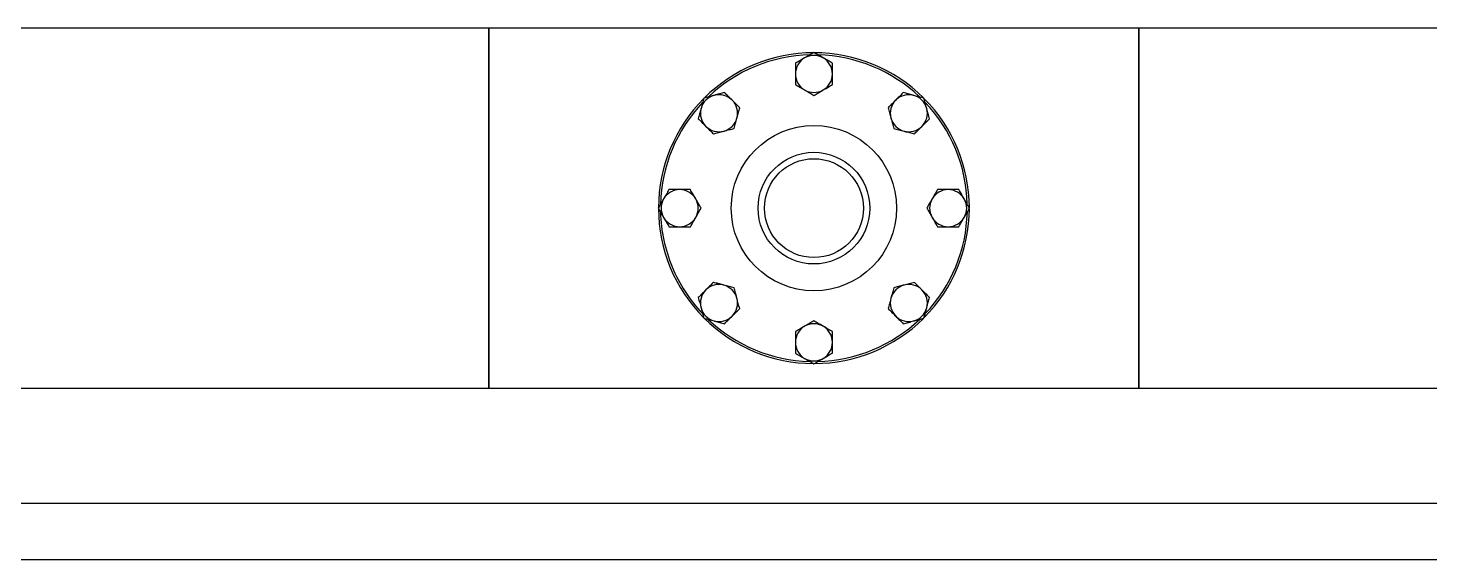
# Model space of a CAD drawing. Header units: inches. Extents: x 0.9 to 37.1, y -8.4 to 11.7.
# Drawn here: x 11.622 to 12.138, y 7.296 to 7.492 of the extents above; entities that cross this region are included whole.
import ezdxf

# ---------------------------------------------------------------- set-up
doc = ezdxf.new("R2010")
doc.units = ezdxf.units.IN
doc.header["$MEASUREMENT"] = 0

msp = doc.modelspace()

# ---------------------------------------------------------------- linework, layer by layer
at = {"color": 7, "linetype": 'Continuous', "lineweight": 25}
for p, q in [((11.79142885648688, 7.492065021404431), (11.56642885648688, 7.492065021404431)), ((12.03101218982021, 7.492065021404431), (11.79142885648688, 7.492065021404431)), ((11.79142885648688, 7.425658771404431), (11.79142885648688, 7.492065021404431)), ((11.79142885648688, 7.492065021404431), (11.79142885648688, 7.359252521404431)), ((12.25601218982021, 7.492065021404431), (12.03101218982021, 7.492065021404431)), ((12.03101218982021, 7.425658771404431), (12.03101218982021, 7.492065021404431)), ((12.03101218982021, 7.492065021404431), (12.03101218982021, 7.359252521404431)), ((11.79142885648688, 7.359252521404431), (11.79142885648688, 7.425658771404431)), ((12.03101218982021, 7.359252521404431), (12.03101218982021, 7.425658771404431)), ((11.56642885648688, 7.359252521404431), (11.79142885648688, 7.359252521404431)), ((11.79142885648688, 7.359252521404431), (12.03101218982021, 7.359252521404431)), ((12.03101218982021, 7.359252521404431), (12.25601218982021, 7.359252521404431)), ((12.55597354286048, 7.316775897388684), (11.26125917011327, 7.316775897388684)), ((12.55080385648687, 7.29594256405535), (11.26642885648688, 7.29594256405535))]:
    msp.add_line(p, q, dxfattribs=at)
for radius in [0.03046874999999949, 0.02058187053800024, 0.01822916666666671]:
    msp.add_circle((11.91122052315355, 7.425658771404431), radius, dxfattribs=at)
for centre, radius, start, end in [((11.91122052315355, 7.425658771404431), 0.05729166666666716, 90.18103500083944, 134.8111845715175), ((11.91122052315355, 7.425658771404431), 0.05656167979002659, 91.51164393166148, 133.4232735478645), ((11.91122052315354, 7.475137938071096), 0.006833333333333065, 60.00000000000129, 119.9999999999987), ((11.91122052315355, 7.425658771404431), 0.05729166666666646, 45.23366577440558, 89.84517037971219), ((11.91122052315355, 7.425658771404431), 0.05656167979002624, 46.57176530421423, 88.42104841063968), ((11.91122052315354, 7.475137938071096), 0.006833333333333065, 119.9999999999987, 180), ((11.91122052315354, 7.475137938071096), 0.006833333333334579, 0, 60.00000000000129), ((11.91122052315354, 7.475137938071096), 0.006833333333332177, 180, 240.000000000015), ((11.91122052315354, 7.475137938071096), 0.006833333333334579, 299.9999999999995, 0), ((11.87623346887609, 7.460645825681889), 0.006833333333333262, 104.9999999999911, 164.9999999999971), ((11.87623346887609, 7.460645825681889), 0.006833333333333262, 45.00000000000788, 104.9999999999911), ((11.91122052315354, 7.475137938071096), 0.006833333333333065, 240.000000000015, 299.9999999999995), ((11.946207577431, 7.46064582568189), 0.006833333333333294, 74.99999999999353, 134.9999999999947), ((11.946207577431, 7.46064582568189), 0.006833333333333294, 14.99999999999932, 74.99999999999353), ((11.91122052315355, 7.425658771404431), 0.05729166666666775, 135.1623803618182, 179.8553289600182), ((11.91122052315355, 7.425658771404431), 0.05656167979002751, 136.4871247652028, 178.4677235533299), ((11.87623346887609, 7.460645825681889), 0.006833333333333178, 164.9999999999971, 225.000000000006), ((11.87623346887609, 7.460645825681889), 0.006833333333334665, 345.000000000009, 45.00000000000788), ((11.946207577431, 7.46064582568189), 0.006833333333334894, 134.9999999999947, 194.9999999999998), ((11.946207577431, 7.46064582568189), 0.006833333333334153, 315.0000000000035, 14.99999999999932), ((11.91122052315355, 7.425658771404431), 0.05729166666666681, 0.2581446518456937, 44.78946172729591), ((11.91122052315355, 7.425658771404431), 0.0565616797900263, 1.58164139128988, 43.46725770502839), ((11.87623346887609, 7.460645825681889), 0.006833333333334665, 284.9999999999928, 345.000000000009), ((11.946207577431, 7.46064582568189), 0.006833333333334894, 194.9999999999998, 254.9999999999953), ((11.87623346887609, 7.460645825681889), 0.006833333333332834, 225.000000000006, 284.9999999999928), ((11.946207577431, 7.46064582568189), 0.006833333333334153, 254.9999999999953, 315.0000000000035), ((11.86174135648688, 7.42565877140443), 0.00683333333333345, 90, 150.0000000000031), ((11.86174135648688, 7.42565877140443), 0.006833333333333672, 30.00000000000012, 90), ((11.96069968982021, 7.425658771404432), 0.00683333333333345, 90, 150.0000000000031), ((11.96069968982021, 7.425658771404432), 0.006833333333334989, 29.99999999998941, 90), ((11.91122052315355, 7.425658771404431), 0.05729166666666798, 180.1481076066996, 224.7858984493003), ((11.86174135648688, 7.42565877140443), 0.00683333333333345, 150.0000000000031, 209.9999999999977), ((11.86174135648688, 7.42565877140443), 0.006833333333333672, 330.0000000000039, 30.00000000000012), ((11.91122052315355, 7.425658771404431), 0.05729166666666678, 315.2571816672284, 359.7535383308738), ((11.96069968982021, 7.425658771404432), 0.006833333333333672, 150.0000000000031, 210.0000000000009), ((11.96069968982021, 7.425658771404432), 0.006833333333335211, 330.0000000000081, 29.99999999998941), ((11.91122052315355, 7.425658771404431), 0.05656167979002797, 181.5545083347739, 202.5000000000194), ((11.86174135648688, 7.42565877140443), 0.006833333333333691, 209.9999999999977, 270.0000000000008), ((11.86174135648688, 7.42565877140443), 0.006833333333333691, 270.0000000000008, 330.0000000000039), ((11.91122052315355, 7.425658771404431), 0.05656167979002606, 316.5477547677135, 358.5364527923953), ((11.96069968982021, 7.425658771404432), 0.006833333333333672, 210.0000000000009, 270.0000000000008), ((11.96069968982021, 7.425658771404432), 0.006833333333335211, 270.0000000000008, 330.0000000000081), ((11.91122052315355, 7.425658771404431), 0.05656167979002797, 202.5000000000194, 223.4242154081142), ((11.87623346887609, 7.390671717126972), 0.00683333333333478, 135.0000000000026, 194.9999999999962), ((11.87623346887609, 7.390671717126972), 0.006833333333334153, 74.99999999999447, 135.0000000000026), ((11.87623346887609, 7.390671717126972), 0.006833333333333722, 15.00000000000647, 74.99999999999447), ((11.946207577431, 7.390671717126973), 0.006833333333334665, 104.9999999999921, 165.0000000000082), ((11.946207577431, 7.390671717126973), 0.006833333333333525, 44.99999999999208, 104.9999999999921), ((11.946207577431, 7.390671717126973), 0.006833333333333525, 344.9999999999943, 44.99999999999208), ((11.87623346887609, 7.390671717126972), 0.00683333333333478, 194.9999999999962, 254.9999999999933), ((11.87623346887609, 7.390671717126972), 0.006833333333333525, 315.0000000000086, 15.00000000000647), ((11.946207577431, 7.390671717126973), 0.006833333333334665, 165.0000000000082, 225.0000000000087), ((11.946207577431, 7.390671717126973), 0.006833333333333722, 285.0000000000064, 344.9999999999943), ((11.91122052315355, 7.425658771404431), 0.05729166666666732, 225.1883014489524, 269.7493601098133), ((11.91122052315355, 7.425658771404431), 0.05656167979002682, 226.5226839794098, 268.4204446887054), ((11.87623346887609, 7.390671717126972), 0.006833333333333525, 254.9999999999933, 315.0000000000086), ((11.91122052315355, 7.425658771404431), 0.05729166666666639, 270.2331846429607, 314.73941854), ((11.91122052315355, 7.425658771404431), 0.05656167979002596, 271.4756255452212, 313.4596596863268), ((11.946207577431, 7.390671717126973), 0.006833333333333722, 225.0000000000087, 285.0000000000064), ((11.91122052315355, 7.376179604737766), 0.006833333333332803, 120.0000000000006, 180), ((11.91122052315355, 7.376179604737766), 0.006833333333333569, 59.9999999999865, 120.0000000000006), ((11.91122052315355, 7.376179604737766), 0.006833333333333569, 0, 59.9999999999865), ((11.91122052315355, 7.376179604737766), 0.006833333333333065, 180, 240.0000000000021), ((11.91122052315355, 7.376179604737766), 0.006833333333333953, 300.0000000000124, 0), ((11.91122052315355, 7.376179604737766), 0.006833333333333953, 240.0000000000021, 300.0000000000124)]:
    msp.add_arc(centre, radius, start, end, dxfattribs=at)
for points, knots in [([(11.91122052315354, 7.483028391750022), (11.91066564146638, 7.482708030658571), (11.90954570450288, 7.482061434751215), (11.9083879781159, 7.481393021110046), (11.90780385648688, 7.48105577833029)], [0, 0, 0, 0, 0.4954579634769981, 0.9999999999999999, 0.9999999999999999, 0.9999999999999999, 0.9999999999999999]), ([(11.91463718982021, 7.48105577833029), (11.91455618567719, 7.481102546094071), (11.91394287773226, 7.481456639601173), (11.9127865348102, 7.482124254498496), (11.91174570609123, 7.482725177239574), (11.91122052315354, 7.483028391750022)], [0, 0, 0, 0, 0.07010571820322897, 0.5307925293049095, 1, 1, 1, 1]), ([(11.90780385648688, 7.48105577833029), (11.90772285234386, 7.481009010566511), (11.90710954439892, 7.480654917059407), (11.90595320147687, 7.479987302162085), (11.9049123727579, 7.479386379421008), (11.90438718982021, 7.479083164910559)], [0, 0, 0, 0, 0.0701057182032286, 0.5307925293049082, 1, 1, 1, 1]), ([(11.90438718982021, 7.479083164910559), (11.90438718982021, 7.478591929734122), (11.90438718982021, 7.477604816438305), (11.90438718982021, 7.476278630791726), (11.90438718982021, 7.475451888412024), (11.90438718982021, 7.475137938071096)], [0, 0, 0, 0, 0.3805934879738661, 0.7647841813874847, 1, 1, 1, 1]), ([(11.91805385648688, 7.479083164910559), (11.91749897479972, 7.47940352600201), (11.91637903783621, 7.480050121909366), (11.91522131144923, 7.480718535550535), (11.91463718982021, 7.48105577833029)], [0, 0, 0, 0, 0.4954579634769979, 1, 1, 1, 1]), ([(11.91805385648688, 7.475137938071096), (11.91805385648688, 7.475451888406663), (11.91805385648688, 7.476273374295602), (11.91805385648688, 7.477599616803872), (11.91805385648688, 7.478586806886467), (11.91805385648688, 7.479083164910559)], [0, 0, 0, 0, 0.2352153999993352, 0.6154671935981786, 1, 1, 1, 1]), ([(11.90438718982021, 7.475137938071096), (11.90438718982021, 7.474617961196195), (11.90438718982021, 7.47357023300618), (11.90438718982021, 7.472255491137505), (11.90438718982021, 7.471469760502647), (11.90438718982021, 7.471192711231635)], [0, 0, 0, 0, 0.3894480145147177, 0.7847188654868438, 1, 1, 1, 1]), ([(11.91805385648688, 7.471192711231635), (11.91805385648688, 7.471469761521861), (11.91805385648688, 7.472248439009689), (11.91805385648688, 7.473562892642368), (11.91805385648688, 7.474610635094527), (11.91805385648688, 7.475137938071096)], [0, 0, 0, 0, 0.215281657295183, 0.6050705810156043, 1, 1, 1, 1]), ([(11.87446487206789, 7.467246318828199), (11.87437452368614, 7.467222110052273), (11.87369046755928, 7.467038817765501), (11.8724007346166, 7.466693234865058), (11.87123984102617, 7.466382174365007), (11.87065407557308, 7.466225218984896)], [0, 0, 0, 0, 0.0701057182032326, 0.5307925293048961, 0.9999999999999999, 0.9999999999999999, 0.9999999999999999, 0.9999999999999999]), ([(11.87827566856269, 7.4682674186715), (11.87765677845875, 7.468101587567946), (11.87640765108657, 7.467766884897328), (11.87511637508928, 7.467420888536647), (11.87446487206789, 7.467246318828199)], [0, 0, 0, 0, 0.4954579634769821, 0.9999999999999999, 0.9999999999999999, 0.9999999999999999, 0.9999999999999999]), ([(11.88106536521419, 7.465477722019997), (11.88084336880296, 7.465699718431233), (11.88026249056024, 7.46628059667395), (11.87932469548915, 7.467218391745045), (11.87862664668742, 7.467916440546769), (11.87827566856269, 7.4682674186715)], [0, 0, 0, 0, 0.2352153999993324, 0.6154671935981831, 1, 1, 1, 1]), ([(11.90438718982021, 7.471192711231635), (11.90494207150737, 7.470872350140183), (11.90606200847088, 7.470225754232828), (11.90721973485786, 7.469557340591659), (11.90780385648688, 7.469220097811903)], [0, 0, 0, 0, 0.4954579634769966, 1, 1, 1, 1]), ([(11.90780385648688, 7.469220097811903), (11.9078848606299, 7.469173330048124), (11.90849816857483, 7.46881923654102), (11.90965451149689, 7.468151621643697), (11.91069534021586, 7.46755069890262), (11.91122052315354, 7.467247484392173)], [0, 0, 0, 0, 0.07010571820322976, 0.5307925293049086, 1, 1, 1, 1]), ([(11.91122052315354, 7.467247484392173), (11.91177540484071, 7.467567845483623), (11.91289534180421, 7.468214441390979), (11.91405306819119, 7.468882855032149), (11.91463718982021, 7.469220097811903)], [0, 0, 0, 0, 0.4954579634769972, 1, 1, 1, 1]), ([(11.91463718982021, 7.469220097811903), (11.91471819396323, 7.469266865575683), (11.91533150190817, 7.469620959082786), (11.91648784483022, 7.47028857398011), (11.91752867354919, 7.470889496721187), (11.91805385648688, 7.471192711231635)], [0, 0, 0, 0, 0.07010571820322815, 0.5307925293049093, 1, 1, 1, 1]), ([(11.9441653777444, 7.468267418671502), (11.94381802201998, 7.467920062947085), (11.94312002751471, 7.467222068441814), (11.9421822726509, 7.466284313578005), (11.94159767750792, 7.465699718435024), (11.9413756810929, 7.465477722019998)], [0, 0, 0, 0, 0.3805934879738644, 0.7647841813874792, 1, 1, 1, 1]), ([(11.9479761742392, 7.467246318828199), (11.94788582585746, 7.467270527604125), (11.9472017697306, 7.467453819890896), (11.94591203678791, 7.467799402791339), (11.94475114319749, 7.46811046329139), (11.9441653777444, 7.468267418671502)], [0, 0, 0, 0, 0.0701057182032319, 0.5307925293048945, 1, 1, 1, 1]), ([(11.95178697073401, 7.466225218984897), (11.95116808063007, 7.46639105008845), (11.94991895325789, 7.46672575275907), (11.9486276772606, 7.467071749119752), (11.9479761742392, 7.467246318828199)], [0, 0, 0, 0, 0.4954579634769805, 1, 1, 1, 1]), ([(11.86963297572978, 7.46241442249009), (11.86960876695385, 7.462324074108345), (11.86942547466708, 7.46164001798148), (11.86907989176664, 7.460350285038801), (11.86876883126658, 7.45918939144838), (11.86861187588647, 7.458603625995285)], [0, 0, 0, 0, 0.07010571820324345, 0.5307925293049224, 1, 1, 1, 1]), ([(11.87065407557308, 7.466225218984896), (11.87048824446953, 7.465606328880955), (11.87015354179891, 7.464357201508779), (11.86980754543823, 7.463065925511481), (11.86963297572978, 7.46241442249009)], [0, 0, 0, 0, 0.4954579634769983, 1, 1, 1, 1]), ([(11.8838550618657, 7.462688025368495), (11.88365915772675, 7.462883929507444), (11.88310854959475, 7.463434537639444), (11.88217909051753, 7.464363996716667), (11.88143822472466, 7.465104862509525), (11.88106536521419, 7.465477722019997)], [0, 0, 0, 0, 0.2152816572951781, 0.6050705810156126, 1, 1, 1, 1]), ([(11.8828339620224, 7.458877228873689), (11.88285817079832, 7.458967577255434), (11.88304146308509, 7.459651633382299), (11.88338704598553, 7.460941366324978), (11.88369810648559, 7.462102259915399), (11.8838550618657, 7.462688025368495)], [0, 0, 0, 0, 0.0701057182032424, 0.5307925293049108, 1, 1, 1, 1]), ([(11.9413756810929, 7.465477722019998), (11.94100800191859, 7.465110042845695), (11.94026714621059, 7.464369187137695), (11.93933748331974, 7.463439524246844), (11.93878188785965, 7.46288392878675), (11.93858598444139, 7.462688025368495)], [0, 0, 0, 0, 0.3894480145147207, 0.784718865486851, 1, 1, 1, 1]), ([(11.93858598444139, 7.462688025368495), (11.93875181554495, 7.462069135264555), (11.93908651821557, 7.460820007892378), (11.93943251457625, 7.45952873189508), (11.93960708428469, 7.458877228873689)], [0, 0, 0, 0, 0.49545796347701, 1, 1, 1, 1]), ([(11.95280807057731, 7.462414422490091), (11.95278386180139, 7.462504770871837), (11.95260056951462, 7.4631888269987), (11.95225498661417, 7.46447855994138), (11.95194392611412, 7.465639453531802), (11.95178697073401, 7.466225218984897)], [0, 0, 0, 0, 0.07010571820325588, 0.5307925293049184, 1, 1, 1, 1]), ([(11.95382917042062, 7.458603625995286), (11.95366333931706, 7.459222516099227), (11.95332863664644, 7.460471643471402), (11.95298264028576, 7.461762919468701), (11.95280807057731, 7.462414422490091)], [0, 0, 0, 0, 0.4954579634770118, 1, 1, 1, 1]), ([(11.86861187588647, 7.458603625995285), (11.86895923161089, 7.458256270270868), (11.86965722611616, 7.457558275765598), (11.87059498097997, 7.456620520901788), (11.87117957612295, 7.456035925758807), (11.87140157253798, 7.455813929343782)], [0, 0, 0, 0, 0.3805934879738528, 0.7647841813874877, 1, 1, 1, 1]), ([(11.88181286217909, 7.455066432378883), (11.88197869328265, 7.455685322482825), (11.88231339595326, 7.456934449855), (11.88265939231395, 7.458225725852299), (11.8828339620224, 7.458877228873689)], [0, 0, 0, 0, 0.4954579634769991, 1, 1, 1, 1]), ([(11.93960708428469, 7.458877228873689), (11.93963129306062, 7.458786880491944), (11.93981458534739, 7.45810282436508), (11.94016016824784, 7.456813091422401), (11.94047122874789, 7.45565219783198), (11.940628184128, 7.455066432378883)], [0, 0, 0, 0, 0.07010571820325612, 0.5307925293049164, 1, 1, 1, 1]), ([(11.95103947376911, 7.455813929343782), (11.95126147018035, 7.456035925755018), (11.95184234842306, 7.456616803997735), (11.95278014349416, 7.45755459906883), (11.95347819229588, 7.458252647870554), (11.95382917042062, 7.458603625995286)], [0, 0, 0, 0, 0.2352153999993322, 0.615467193598183, 1, 1, 1, 1]), ([(11.87140157253798, 7.455813929343782), (11.87176925171228, 7.455446250169478), (11.87251010742028, 7.454705394461478), (11.87343977031113, 7.453775731570628), (11.87399536577123, 7.453220136110534), (11.87419126918948, 7.453024232692279)], [0, 0, 0, 0, 0.3894480145147205, 0.784718865486819, 1, 1, 1, 1]), ([(11.87419126918948, 7.453024232692279), (11.87481015929342, 7.453190063795834), (11.8760592866656, 7.453524766466451), (11.8773505626629, 7.453870762827133), (11.87800206568429, 7.454045332535581)], [0, 0, 0, 0, 0.4954579634769802, 1, 1, 1, 1]), ([(11.87800206568429, 7.454045332535581), (11.87809241406603, 7.454069541311507), (11.8787764701929, 7.454252833598279), (11.88006620313558, 7.454598416498721), (11.881227096726, 7.454909476998773), (11.88181286217909, 7.455066432378883)], [0, 0, 0, 0, 0.07010571820323219, 0.5307925293048946, 1, 1, 1, 1]), ([(11.940628184128, 7.455066432378883), (11.94124707423194, 7.454900601275329), (11.94249620160411, 7.454565898604711), (11.94378747760141, 7.45421990224403), (11.9444389806228, 7.454045332535582)], [0, 0, 0, 0, 0.4954579634769816, 1, 1, 1, 1]), ([(11.9444389806228, 7.454045332535582), (11.94452932900455, 7.454021123759656), (11.94521338513141, 7.453837831472884), (11.94650311807409, 7.453492248572442), (11.94766401166451, 7.45318118807239), (11.94824977711761, 7.453024232692279)], [0, 0, 0, 0, 0.07010571820323219, 0.5307925293048955, 1, 1, 1, 1]), ([(11.94824977711761, 7.453024232692279), (11.94844568125656, 7.453220136831228), (11.94899628938856, 7.453770744963229), (11.94992574846578, 7.454700204040451), (11.95066661425864, 7.45544106983331), (11.95103947376911, 7.455813929343782)], [0, 0, 0, 0, 0.2152816572951847, 0.6050705810156005, 1, 1, 1, 1]), ([(11.85779612964742, 7.432492104737764), (11.85747576855597, 7.431937223050603), (11.85682917264861, 7.430817286087096), (11.85616075900744, 7.42965955970012), (11.85582351622769, 7.429075438071097)], [0, 0, 0, 0, 0.4954579634770041, 1, 1, 1, 1]), ([(11.86174135648688, 7.432492104737764), (11.86142740615131, 7.432492104737764), (11.86060592026237, 7.432492104737764), (11.8592796777541, 7.432492104737764), (11.85829248767151, 7.432492104737764), (11.85779612964742, 7.432492104737764)], [0, 0, 0, 0, 0.235215399999334, 0.6154671935981663, 1, 1, 1, 1]), ([(11.86568658332634, 7.432492104737764), (11.86540953303612, 7.432492104737764), (11.86463085554829, 7.432492104737764), (11.86331640191561, 7.432492104737764), (11.86226865946345, 7.432492104737764), (11.86174135648688, 7.432492104737764)], [0, 0, 0, 0, 0.2152816572951599, 0.6050705810156067, 0.9999999999999999, 0.9999999999999999, 0.9999999999999999, 0.9999999999999999]), ([(11.86765919674607, 7.429075438071098), (11.86761242898229, 7.42915644221412), (11.86725833547519, 7.429769750159053), (11.86659072057787, 7.430926093081107), (11.86598979783679, 7.431966921800075), (11.86568658332634, 7.432492104737764)], [0, 0, 0, 0, 0.07010571820325162, 0.5307925293049152, 1, 1, 1, 1]), ([(11.95675446298075, 7.432492104737765), (11.9564341018893, 7.431937223050603), (11.95578750598194, 7.430817286087098), (11.95511909234077, 7.42965955970012), (11.95478184956102, 7.429075438071099)], [0, 0, 0, 0, 0.495457963477002, 1, 1, 1, 1]), ([(11.96069968982021, 7.432492104737765), (11.96017971294531, 7.432492104737765), (11.95913198475529, 7.432492104737765), (11.95781724288662, 7.432492104737765), (11.95703151225176, 7.432492104737765), (11.95675446298075, 7.432492104737765)], [0, 0, 0, 0, 0.3894480145147123, 0.7847188654868341, 1, 1, 1, 1]), ([(11.96464491665967, 7.432492104737765), (11.96415368148324, 7.432492104737765), (11.96316656818742, 7.432492104737765), (11.96184038254084, 7.432492104737765), (11.96101364016114, 7.432492104737765), (11.96069968982021, 7.432492104737765)], [0, 0, 0, 0, 0.3805934879738623, 0.764784181387484, 1, 1, 1, 1]), ([(11.96661753007941, 7.429075438071099), (11.96657076231562, 7.429156442214121), (11.96621666880852, 7.429769750159053), (11.9655490539112, 7.430926093081108), (11.96494813117012, 7.431966921800075), (11.96464491665967, 7.432492104737765)], [0, 0, 0, 0, 0.07010571820325301, 0.5307925293049259, 1, 1, 1, 1]), ([(11.85582351622769, 7.429075438071097), (11.85577674846391, 7.428994433928075), (11.8554226549568, 7.428381125983142), (11.85475504005948, 7.427224783061089), (11.8541541173184, 7.42618395434212), (11.85385090280795, 7.42565877140443)], [0, 0, 0, 0, 0.07010571820325412, 0.5307925293049168, 1, 1, 1, 1]), ([(11.85385090280795, 7.42565877140443), (11.8541712638994, 7.425103889717269), (11.85481785980676, 7.423983952753764), (11.85548627344793, 7.422826226366786), (11.85582351622769, 7.422242104737764)], [0, 0, 0, 0, 0.4954579634770138, 1, 1, 1, 1]), ([(11.8696318101658, 7.42565877140443), (11.86931144907435, 7.426213653091592), (11.868664853167, 7.427333590055098), (11.86799643952583, 7.428491316442075), (11.86765919674607, 7.429075438071098)], [0, 0, 0, 0, 0.4954579634770147, 1, 1, 1, 1]), ([(11.86765919674607, 7.422242104737764), (11.86770596450985, 7.422323108880787), (11.86806005801695, 7.42293641682572), (11.86872767291428, 7.424092759747774), (11.86932859565536, 7.425133588466743), (11.8696318101658, 7.42565877140443)], [0, 0, 0, 0, 0.07010571820325269, 0.5307925293049147, 1, 1, 1, 1]), ([(11.95478184956102, 7.429075438071099), (11.95473508179724, 7.428994433928075), (11.95438098829013, 7.428381125983142), (11.95371337339281, 7.427224783061089), (11.95311245065173, 7.42618395434212), (11.95280923614128, 7.425658771404432)], [0, 0, 0, 0, 0.07010571820325269, 0.5307925293049147, 1, 1, 1, 1]), ([(11.95280923614128, 7.425658771404432), (11.95312959723274, 7.425103889717271), (11.95377619314009, 7.423983952753765), (11.95444460678126, 7.422826226366787), (11.95478184956102, 7.422242104737765)], [0, 0, 0, 0, 0.4954579634770147, 1, 1, 1, 1]), ([(11.96859014349914, 7.425658771404432), (11.96826978240768, 7.426213653091594), (11.96762318650033, 7.427333590055099), (11.96695477285916, 7.428491316442076), (11.96661753007941, 7.429075438071099)], [0, 0, 0, 0, 0.4954579634770138, 0.9999999999999999, 0.9999999999999999, 0.9999999999999999, 0.9999999999999999]), ([(11.96661753007941, 7.422242104737765), (11.96666429784318, 7.422323108880788), (11.96701839135029, 7.422936416825721), (11.96768600624761, 7.424092759747774), (11.96828692898869, 7.425133588466743), (11.96859014349914, 7.425658771404432)], [0, 0, 0, 0, 0.07010571820325413, 0.5307925293049168, 0.9999999999999999, 0.9999999999999999, 0.9999999999999999, 0.9999999999999999]), ([(11.85582351622769, 7.422242104737764), (11.85587028399146, 7.422161100594741), (11.85622437749857, 7.421547792649809), (11.85689199239589, 7.420391449727755), (11.85749291513697, 7.419350621008785), (11.85779612964742, 7.418825438071098)], [0, 0, 0, 0, 0.07010571820325161, 0.530792529304914, 1, 1, 1, 1]), ([(11.86568658332634, 7.418825438071098), (11.86600694441779, 7.419380319758259), (11.86665354032515, 7.420500256721764), (11.86732195396632, 7.421657983108743), (11.86765919674607, 7.422242104737764)], [0, 0, 0, 0, 0.4954579634770019, 1, 1, 1, 1]), ([(11.95478184956102, 7.422242104737765), (11.9548286173248, 7.422161100594742), (11.9551827108319, 7.421547792649809), (11.95585032572922, 7.420391449727756), (11.9564512484703, 7.419350621008787), (11.95675446298075, 7.418825438071099)], [0, 0, 0, 0, 0.07010571820325304, 0.5307925293049272, 1, 1, 1, 1]), ([(11.96464491665967, 7.418825438071099), (11.96496527775112, 7.419380319758259), (11.96561187365848, 7.420500256721766), (11.96628028729965, 7.421657983108743), (11.96661753007941, 7.422242104737765)], [0, 0, 0, 0, 0.4954579634770042, 1, 1, 1, 1]), ([(11.85779612964742, 7.418825438071098), (11.85828736482385, 7.418825438071098), (11.85927447811967, 7.418825438071098), (11.86060066376625, 7.418825438071098), (11.86142740614595, 7.418825438071098), (11.86174135648688, 7.418825438071098)], [0, 0, 0, 0, 0.3805934879738794, 0.7647841813874735, 1, 1, 1, 1]), ([(11.86174135648688, 7.418825438071098), (11.86226133336178, 7.418825438071098), (11.8633090615518, 7.418825438071098), (11.86462380342047, 7.418825438071098), (11.86540953405533, 7.418825438071098), (11.86568658332634, 7.418825438071098)], [0, 0, 0, 0, 0.3894480145147123, 0.7847188654868341, 1, 1, 1, 1]), ([(11.95675446298075, 7.418825438071099), (11.95703151327097, 7.418825438071099), (11.9578101907588, 7.418825438071099), (11.95912464439148, 7.418825438071099), (11.96017238684364, 7.418825438071099), (11.96069968982021, 7.418825438071099)], [0, 0, 0, 0, 0.2152816572951944, 0.6050705810156242, 1, 1, 1, 1]), ([(11.96069968982021, 7.418825438071099), (11.96101364015578, 7.418825438071099), (11.96183512604471, 7.418825438071099), (11.96316136855298, 7.418825438071099), (11.96414855863558, 7.418825438071099), (11.96464491665967, 7.418825438071099)], [0, 0, 0, 0, 0.235215399999334, 0.6154671935981663, 1, 1, 1, 1]), ([(11.87140157253798, 7.39550361346508), (11.87117957612674, 7.395281617053845), (11.87059869788403, 7.394700738811128), (11.86966090281293, 7.393762943740033), (11.86896285401121, 7.393064894938309), (11.86861187588648, 7.392713916813577)], [0, 0, 0, 0, 0.235215399999339, 0.6154671935981708, 1, 1, 1, 1]), ([(11.87419126918948, 7.398293310116583), (11.87399536505053, 7.398097405977634), (11.87344475691853, 7.397546797845633), (11.87251529784131, 7.396617338768412), (11.87177443204845, 7.395876472975552), (11.87140157253798, 7.39550361346508)], [0, 0, 0, 0, 0.2152816572951774, 0.6050705810156127, 1, 1, 1, 1]), ([(11.87800206568429, 7.397272210273281), (11.87791171730254, 7.397296419049207), (11.87722766117568, 7.397479711335977), (11.875937928233, 7.397825294236421), (11.87477703464258, 7.398136354736472), (11.87419126918948, 7.398293310116583)], [0, 0, 0, 0, 0.07010571820323228, 0.5307925293049391, 1, 1, 1, 1]), ([(11.88181286217909, 7.396251110429978), (11.88119397207515, 7.396416941533532), (11.87994484470298, 7.396751644204151), (11.87865356870568, 7.397097640564833), (11.87800206568429, 7.397272210273281)], [0, 0, 0, 0, 0.4954579634770249, 1, 1, 1, 1]), ([(11.8828339620224, 7.392440313935174), (11.88280975324647, 7.392530662316918), (11.8826264609597, 7.393214718443783), (11.88228087805926, 7.394504451386462), (11.8819698175592, 7.395665344976883), (11.88181286217909, 7.396251110429978)], [0, 0, 0, 0, 0.07010571820325612, 0.5307925293049164, 1, 1, 1, 1]), ([(11.940628184128, 7.396251110429978), (11.94046235302444, 7.395632220326037), (11.94012765035382, 7.394383092953863), (11.93978165399314, 7.393091816956563), (11.93960708428469, 7.392440313935174)], [0, 0, 0, 0, 0.4954579634770041, 1, 1, 1, 1]), ([(11.9444389806228, 7.397272210273282), (11.94434863224106, 7.397248001497355), (11.94366457611419, 7.397064709210585), (11.94237484317152, 7.396719126310142), (11.94121394958109, 7.39640806581009), (11.940628184128, 7.396251110429978)], [0, 0, 0, 0, 0.07010571820327578, 0.5307925293049378, 1, 1, 1, 1]), ([(11.94824977711761, 7.398293310116584), (11.94763088701367, 7.398127479013029), (11.94638175964149, 7.397792776342412), (11.94509048364419, 7.397446779981729), (11.9444389806228, 7.397272210273282)], [0, 0, 0, 0, 0.4954579634770234, 1, 1, 1, 1]), ([(11.95103947376911, 7.395503613465081), (11.95067179459481, 7.395871292639384), (11.94993093888681, 7.396612148347384), (11.94900127599596, 7.397541811238234), (11.94844568053586, 7.398097406698328), (11.94824977711761, 7.398293310116584)], [0, 0, 0, 0, 0.389448014514701, 0.7847188654868437, 1, 1, 1, 1]), ([(11.95382917042062, 7.392713916813578), (11.9534818146962, 7.393061272537994), (11.95278382019093, 7.393759267043265), (11.95184606532712, 7.394697021907074), (11.95126147018414, 7.395281617050054), (11.95103947376911, 7.395503613465081)], [0, 0, 0, 0, 0.3805934879738527, 0.7647841813874864, 1, 1, 1, 1]), ([(11.86861187588648, 7.392713916813577), (11.86877770699003, 7.392095026709636), (11.86911240966065, 7.390845899337461), (11.86945840602133, 7.389554623340162), (11.86963297572978, 7.388903120318771)], [0, 0, 0, 0, 0.4954579634770111, 1, 1, 1, 1]), ([(11.86963297572978, 7.388903120318771), (11.86965718450571, 7.388812771937026), (11.86984047679248, 7.388128715810161), (11.87018605969292, 7.386838982867483), (11.87049712019297, 7.385678089277061), (11.87065407557308, 7.385092323823966)], [0, 0, 0, 0, 0.07010571820325597, 0.5307925293049177, 1, 1, 1, 1]), ([(11.8838550618657, 7.388629517440368), (11.88368923076214, 7.389248407544308), (11.88335452809152, 7.390497534916483), (11.88300853173084, 7.391788810913782), (11.8828339620224, 7.392440313935174)], [0, 0, 0, 0, 0.49545796347701, 1, 1, 1, 1]), ([(11.93960708428469, 7.392440313935174), (11.93958287550877, 7.392349965553428), (11.939399583222, 7.391665909426564), (11.93905400032155, 7.390376176483884), (11.9387429398215, 7.389215282893463), (11.93858598444139, 7.388629517440368)], [0, 0, 0, 0, 0.07010571820324249, 0.5307925293049102, 1, 1, 1, 1]), ([(11.95178697073401, 7.385092323823967), (11.95195280183756, 7.385711213927908), (11.95228750450818, 7.386960341300083), (11.95263350086886, 7.388251617297382), (11.95280807057731, 7.388903120318772)], [0, 0, 0, 0, 0.4954579634770047, 1, 1, 1, 1]), ([(11.95280807057731, 7.388903120318772), (11.95283227935324, 7.388993468700518), (11.95301557164001, 7.389677524827382), (11.95336115454045, 7.390967257770061), (11.95367221504051, 7.392128151360482), (11.95382917042062, 7.392713916813578)], [0, 0, 0, 0, 0.07010571820324354, 0.5307925293049218, 1, 1, 1, 1]), ([(11.87065407557308, 7.385092323823966), (11.87127296567702, 7.384926492720412), (11.8725220930492, 7.384591790049793), (11.8738133690465, 7.384245793689111), (11.87446487206789, 7.384071223980664)], [0, 0, 0, 0, 0.4954579634770238, 1, 1, 1, 1]), ([(11.87446487206789, 7.384071223980664), (11.87455522044963, 7.384047015204738), (11.8752392765765, 7.383863722917967), (11.87652900951917, 7.383518140017523), (11.8776899031096, 7.383207079517472), (11.87827566856269, 7.383050124137361)], [0, 0, 0, 0, 0.07010571820323193, 0.5307925293049378, 1, 1, 1, 1]), ([(11.87827566856269, 7.383050124137361), (11.87862302428711, 7.383397479861777), (11.87932101879238, 7.384095474367049), (11.88025877365619, 7.385033229230856), (11.88084336879917, 7.385617824373838), (11.8810653652142, 7.385839820788864)], [0, 0, 0, 0, 0.3805934879738522, 0.7647841813874874, 1, 1, 1, 1]), ([(11.8810653652142, 7.385839820788864), (11.8814330443885, 7.386207499963167), (11.8821739000965, 7.386948355671167), (11.88310356298735, 7.387878018562018), (11.88365915844744, 7.388433614022112), (11.8838550618657, 7.388629517440368)], [0, 0, 0, 0, 0.3894480145147011, 0.7847188654868439, 1, 1, 1, 1]), ([(11.91122052315355, 7.384070058416691), (11.91066564146638, 7.383749697325239), (11.90954570450288, 7.383103101417884), (11.9083879781159, 7.382434687776715), (11.90780385648688, 7.382097444996958)], [0, 0, 0, 0, 0.4954579634769975, 1, 1, 1, 1]), ([(11.91463718982021, 7.382097444996958), (11.91455618567719, 7.382144212760739), (11.91394287773226, 7.382498306267842), (11.9127865348102, 7.383165921165165), (11.91174570609123, 7.383766843906242), (11.91122052315355, 7.384070058416691)], [0, 0, 0, 0, 0.07010571820326628, 0.5307925293049275, 1, 1, 1, 1]), ([(11.93858598444139, 7.388629517440368), (11.93878188858034, 7.388433613301419), (11.93933249671234, 7.387883005169417), (11.94026195578956, 7.386953546092196), (11.94100282158242, 7.386212680299337), (11.9413756810929, 7.385839820788865)], [0, 0, 0, 0, 0.2152816572951785, 0.6050705810156127, 1, 1, 1, 1]), ([(11.9413756810929, 7.385839820788865), (11.94159767750413, 7.385617824377629), (11.94217855574685, 7.385036946134912), (11.94311635081794, 7.384099151063817), (11.94381439961967, 7.383401102262093), (11.9441653777444, 7.383050124137363)], [0, 0, 0, 0, 0.2352153999993394, 0.6154671935981707, 1, 1, 1, 1]), ([(11.9441653777444, 7.383050124137363), (11.94478426784834, 7.383215955240916), (11.94603339522051, 7.383550657911535), (11.94732467121781, 7.383896654272216), (11.9479761742392, 7.384071223980664)], [0, 0, 0, 0, 0.4954579634770253, 1, 1, 1, 1]), ([(11.9479761742392, 7.384071223980664), (11.94806652262095, 7.38409543275659), (11.94875057874781, 7.384278725043361), (11.95004031169049, 7.384624307943804), (11.95120120528092, 7.384935368443855), (11.95178697073401, 7.385092323823967)], [0, 0, 0, 0, 0.0701057182032762, 0.5307925293049395, 1, 1, 1, 1]), ([(11.90780385648688, 7.382097444996958), (11.90772285234386, 7.382050677233179), (11.90710954439892, 7.381696583726076), (11.90595320147687, 7.381028968828753), (11.9049123727579, 7.380428046087676), (11.90438718982021, 7.380124831577228)], [0, 0, 0, 0, 0.07010571820322835, 0.5307925293049093, 1, 1, 1, 1]), ([(11.90438718982021, 7.380124831577228), (11.90438718982021, 7.379847781287001), (11.90438718982021, 7.379069103799173), (11.90438718982021, 7.377754650166494), (11.90438718982021, 7.376706907714334), (11.90438718982021, 7.376179604737766)], [0, 0, 0, 0, 0.2152816572951844, 0.6050705810156057, 1, 1, 1, 1]), ([(11.91805385648688, 7.380124831577228), (11.91749897479972, 7.380445192668679), (11.91637903783621, 7.381091788576034), (11.91522131144923, 7.381760202217204), (11.91463718982021, 7.382097444996958)], [0, 0, 0, 0, 0.4954579634770157, 1, 1, 1, 1]), ([(11.91805385648688, 7.376179604737766), (11.91805385648688, 7.376699581612668), (11.91805385648688, 7.377747309802682), (11.91805385648688, 7.379062051671358), (11.91805385648688, 7.379847782306216), (11.91805385648688, 7.380124831577228)], [0, 0, 0, 0, 0.3894480145147163, 0.7847188654868438, 1, 1, 1, 1]), ([(11.90438718982021, 7.376179604737766), (11.90438718982021, 7.375865654402199), (11.90438718982021, 7.375044168513261), (11.90438718982021, 7.373717926004991), (11.90438718982021, 7.372730735922396), (11.90438718982021, 7.372234377898303)], [0, 0, 0, 0, 0.2352153999993363, 0.6154671935981791, 1, 1, 1, 1]), ([(11.91805385648688, 7.372234377898303), (11.91805385648688, 7.37272561307474), (11.91805385648688, 7.373712726370558), (11.91805385648688, 7.375038912017136), (11.91805385648688, 7.375865654396838), (11.91805385648688, 7.376179604737766)], [0, 0, 0, 0, 0.3805934879738661, 0.7647841813874847, 1, 1, 1, 1]), ([(11.90438718982021, 7.372234377898303), (11.90494207150737, 7.371914016806852), (11.90606200847088, 7.371267420899496), (11.90721973485786, 7.370599007258328), (11.90780385648688, 7.370261764478572)], [0, 0, 0, 0, 0.4954579634770181, 1, 1, 1, 1]), ([(11.90780385648688, 7.370261764478572), (11.9078848606299, 7.370214996714792), (11.90849816857483, 7.369860903207689), (11.90965451149689, 7.369193288310366), (11.91069534021586, 7.368592365569289), (11.91122052315355, 7.368289151058841)], [0, 0, 0, 0, 0.0701057182032654, 0.5307925293049279, 1, 1, 1, 1]), ([(11.91122052315355, 7.368289151058841), (11.91177540484071, 7.368609512150291), (11.91289534180421, 7.369256108057647), (11.91405306819119, 7.369924521698817), (11.91463718982021, 7.370261764478572)], [0, 0, 0, 0, 0.4954579634769974, 1, 1, 1, 1]), ([(11.91463718982021, 7.370261764478572), (11.91471819396323, 7.370308532242351), (11.91533150190817, 7.370662625749455), (11.91648784483022, 7.371330240646778), (11.91752867354919, 7.371931163387854), (11.91805385648688, 7.372234377898303)], [0, 0, 0, 0, 0.07010571820322879, 0.5307925293049082, 1, 1, 1, 1])]:
    msp.add_open_spline(points, degree=3, knots=knots, dxfattribs=at)

doc.saveas('drawing.dxf')
